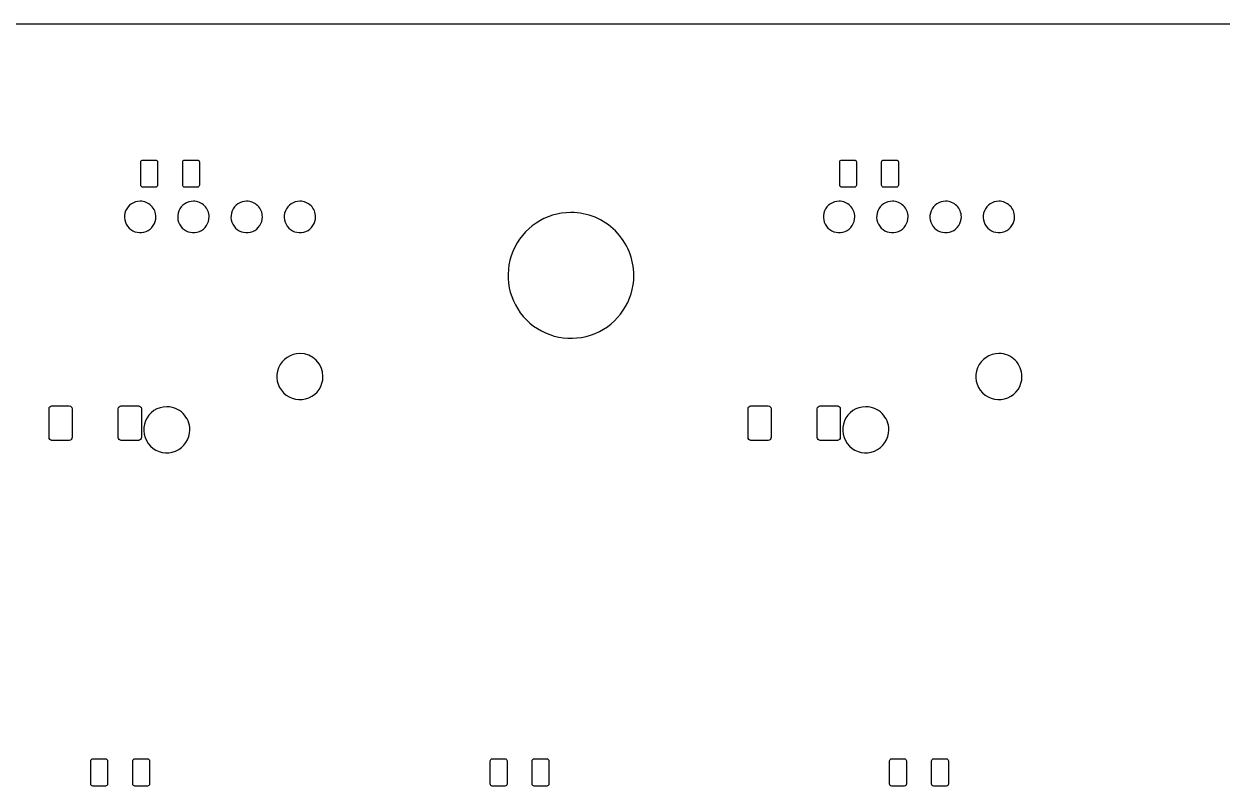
# Model space of a CAD drawing. Extents: x 0 to 449, y -141 to 0.
# Drawn here: x 127.2 to 184.3, y -36.4 to 0 of the extents above; entities that cross this region are included whole.
import ezdxf

# ---------------------------------------------------------------- set-up
doc = ezdxf.new("R2010")
doc.units = 0
doc.layers.get('0').update_dxf_attribs({"linetype": 'CONTINUOUS'})

msp = doc.modelspace()

# ---------------------------------------------------------------- linework, layer by layer
at = {"color": 7}
for p, q in [((0.024995, -0.024469), (449.28762, -0.024469)), ((132.76874, -6.618219), (132.77636, -6.579951)), ((132.76874, -7.718219), (132.76874, -6.618219)), ((132.77636, -6.579951), (132.79803, -6.547508)), ((132.79803, -6.547508), (132.83048, -6.525831)), ((132.83048, -6.525831), (132.86874, -6.518219)), ((132.86874, -6.518219), (133.46874, -6.518219)), ((133.46874, -6.518219), (133.50701, -6.525831)), ((133.50701, -6.525831), (133.53946, -6.547508)), ((133.53946, -6.547508), (133.56113, -6.579951)), ((133.56113, -6.579951), (133.56874, -6.618219)), ((133.56874, -6.618219), (133.56874, -7.718219)), ((134.76875, -6.618219), (134.77636, -6.579951)), ((134.76875, -7.718219), (134.76875, -6.618219)), ((134.77636, -6.579951), (134.79804, -6.547508)), ((134.79804, -6.547508), (134.83048, -6.525831)), ((134.83048, -6.525831), (134.86875, -6.518219)), ((134.86875, -6.518219), (135.46875, -6.518219)), ((135.46875, -6.518219), (135.50701, -6.525831)), ((135.50701, -6.525831), (135.53946, -6.547508)), ((135.53946, -6.547508), (135.56113, -6.579951)), ((135.56113, -6.579951), (135.56875, -6.618219)), ((135.56875, -6.618219), (135.56875, -7.718219)), ((166.10625, -6.618219), (166.11386, -6.579951)), ((166.10625, -7.718219), (166.10625, -6.618219)), ((166.11386, -6.579951), (166.13553, -6.547508)), ((166.13553, -6.547508), (166.16798, -6.525831)), ((166.16798, -6.525831), (166.20625, -6.518219)), ((166.20625, -6.518219), (166.80625, -6.518219)), ((166.80625, -6.518219), (166.84451, -6.525831)), ((166.84451, -6.525831), (166.87696, -6.547508)), ((166.87696, -6.547508), (166.89863, -6.579951)), ((166.89863, -6.579951), (166.90625, -6.618219)), ((166.90625, -6.618219), (166.90625, -7.718219)), ((168.10625, -6.618219), (168.11386, -6.579951)), ((168.10625, -7.718219), (168.10625, -6.618219)), ((168.11386, -6.579951), (168.13553, -6.547508)), ((168.13553, -6.547508), (168.16798, -6.525831)), ((168.16798, -6.525831), (168.20625, -6.518219)), ((168.20625, -6.518219), (168.80625, -6.518219)), ((168.80625, -6.518219), (168.84451, -6.525831)), ((168.84451, -6.525831), (168.87696, -6.547508)), ((168.87696, -6.547508), (168.89863, -6.579951)), ((168.89863, -6.579951), (168.90625, -6.618219)), ((168.90625, -6.618219), (168.90625, -7.718219)), ((132.77636, -7.756487), (132.76874, -7.718219)), ((132.79803, -7.78893), (132.77636, -7.756487)), ((132.83048, -7.810607), (132.79803, -7.78893)), ((132.86874, -7.818219), (132.83048, -7.810607)), ((133.46874, -7.818219), (132.86874, -7.818219)), ((133.50701, -7.810607), (133.46874, -7.818219)), ((133.53946, -7.78893), (133.50701, -7.810607)), ((133.56113, -7.756487), (133.53946, -7.78893)), ((133.56874, -7.718219), (133.56113, -7.756487)), ((134.77636, -7.756487), (134.76875, -7.718219)), ((134.79804, -7.78893), (134.77636, -7.756487)), ((134.83048, -7.810607), (134.79804, -7.78893)), ((134.86875, -7.818219), (134.83048, -7.810607)), ((135.46875, -7.818219), (134.86875, -7.818219)), ((135.50701, -7.810607), (135.46875, -7.818219)), ((135.53946, -7.78893), (135.50701, -7.810607)), ((135.56113, -7.756487), (135.53946, -7.78893)), ((135.56875, -7.718219), (135.56113, -7.756487)), ((166.11386, -7.756487), (166.10625, -7.718219)), ((166.13553, -7.78893), (166.11386, -7.756487)), ((166.16798, -7.810607), (166.13553, -7.78893)), ((166.20625, -7.818219), (166.16798, -7.810607)), ((166.80625, -7.818219), (166.20625, -7.818219)), ((166.84451, -7.810607), (166.80625, -7.818219)), ((166.87696, -7.78893), (166.84451, -7.810607)), ((166.89863, -7.756487), (166.87696, -7.78893)), ((166.90625, -7.718219), (166.89863, -7.756487)), ((168.11386, -7.756487), (168.10625, -7.718219)), ((168.13553, -7.78893), (168.11386, -7.756487)), ((168.16798, -7.810607), (168.13553, -7.78893)), ((168.20625, -7.818219), (168.16798, -7.810607)), ((168.80625, -7.818219), (168.20625, -7.818219)), ((168.84451, -7.810607), (168.80625, -7.818219)), ((168.87696, -7.78893), (168.84451, -7.810607)), ((168.89863, -7.756487), (168.87696, -7.78893)), ((168.90625, -7.718219), (168.89863, -7.756487)), ((132.739988, -8.48197), (132.739988, -8.48197)), ((135.279988, -8.48197), (135.279988, -8.48197)), ((137.819988, -8.48197), (137.819988, -8.48197)), ((140.359988, -8.48197), (140.359988, -8.48197)), ((166.077492, -8.48197), (166.077492, -8.48197)), ((168.617492, -8.48197), (168.617492, -8.48197)), ((171.157492, -8.48197), (171.157492, -8.48197)), ((173.697492, -8.48197), (173.697492, -8.48197)), ((153.28762, -9.02447), (153.28762, -9.02447)), ((140.359988, -15.75197), (140.359988, -15.75197)), ((173.697492, -15.75197), (173.697492, -15.75197)), ((128.43714, -18.289742), (128.48175, -18.259936)), ((128.48175, -18.259936), (128.53437, -18.249469)), ((128.53437, -18.249469), (129.35937, -18.249469)), ((129.35937, -18.249469), (129.41199, -18.259936)), ((129.41199, -18.259936), (129.4566, -18.289742)), ((131.73714, -18.289742), (131.78175, -18.259936)), ((131.78175, -18.259936), (131.83437, -18.249469)), ((131.83437, -18.249469), (132.65937, -18.249469)), ((132.65937, -18.249469), (132.71199, -18.259936)), ((132.71199, -18.259936), (132.7566, -18.289742)), ((161.77464, -18.289742), (161.81925, -18.259936)), ((161.81925, -18.259936), (161.87187, -18.249469)), ((161.87187, -18.249469), (162.69687, -18.249469)), ((162.69687, -18.249469), (162.74949, -18.259936)), ((162.74949, -18.259936), (162.7941, -18.289742)), ((165.07464, -18.289742), (165.11925, -18.259936)), ((165.11925, -18.259936), (165.17187, -18.249469)), ((165.17187, -18.249469), (165.99687, -18.249469)), ((165.99687, -18.249469), (166.04949, -18.259936)), ((166.04949, -18.259936), (166.0941, -18.289742)), ((128.39687, -18.386969), (128.40734, -18.33435)), ((128.39687, -19.761969), (128.39687, -18.386969)), ((128.40734, -18.33435), (128.43714, -18.289742)), ((129.4566, -18.289742), (129.4864, -18.33435)), ((129.4864, -18.33435), (129.49687, -18.386969)), ((129.49687, -18.386969), (129.49687, -19.761969)), ((131.69687, -18.386969), (131.70734, -18.33435)), ((131.69687, -19.761969), (131.69687, -18.386969)), ((131.70734, -18.33435), (131.73714, -18.289742)), ((132.7566, -18.289742), (132.7864, -18.33435)), ((132.7864, -18.33435), (132.79687, -18.386969)), ((132.79687, -18.386969), (132.79687, -19.761969)), ((134.009988, -18.29197), (134.009988, -18.29197)), ((161.73437, -18.386969), (161.74484, -18.33435)), ((161.73437, -19.761969), (161.73437, -18.386969)), ((161.74484, -18.33435), (161.77464, -18.289742)), ((162.7941, -18.289742), (162.8239, -18.33435)), ((162.8239, -18.33435), (162.83437, -18.386969)), ((162.83437, -18.386969), (162.83437, -19.761969)), ((165.03437, -18.386969), (165.04484, -18.33435)), ((165.03437, -19.761969), (165.03437, -18.386969)), ((165.04484, -18.33435), (165.07464, -18.289742)), ((166.0941, -18.289742), (166.1239, -18.33435)), ((166.1239, -18.33435), (166.13437, -18.386969)), ((166.13437, -18.386969), (166.13437, -19.761969)), ((167.347492, -18.29197), (167.347492, -18.29197)), ((128.40734, -19.814588), (128.39687, -19.761969)), ((128.43714, -19.859196), (128.40734, -19.814588)), ((128.48175, -19.889002), (128.43714, -19.859196)), ((128.53437, -19.899469), (128.48175, -19.889002)), ((129.35937, -19.899469), (128.53437, -19.899469)), ((129.41199, -19.889002), (129.35937, -19.899469)), ((129.4566, -19.859196), (129.41199, -19.889002)), ((129.4864, -19.814588), (129.4566, -19.859196)), ((129.49687, -19.761969), (129.4864, -19.814588)), ((131.70734, -19.814588), (131.69687, -19.761969)), ((131.73714, -19.859196), (131.70734, -19.814588)), ((131.78175, -19.889002), (131.73714, -19.859196)), ((131.83437, -19.899469), (131.78175, -19.889002)), ((132.65937, -19.899469), (131.83437, -19.899469)), ((132.71199, -19.889002), (132.65937, -19.899469)), ((132.7566, -19.859196), (132.71199, -19.889002)), ((132.7864, -19.814588), (132.7566, -19.859196)), ((132.79687, -19.761969), (132.7864, -19.814588)), ((161.74484, -19.814588), (161.73437, -19.761969)), ((161.77464, -19.859196), (161.74484, -19.814588)), ((161.81925, -19.889002), (161.77464, -19.859196)), ((161.87187, -19.899469), (161.81925, -19.889002)), ((162.69687, -19.899469), (161.87187, -19.899469)), ((162.74949, -19.889002), (162.69687, -19.899469)), ((162.7941, -19.859196), (162.74949, -19.889002)), ((162.8239, -19.814588), (162.7941, -19.859196)), ((162.83437, -19.761969), (162.8239, -19.814588)), ((165.04484, -19.814588), (165.03437, -19.761969)), ((165.07464, -19.859196), (165.04484, -19.814588)), ((165.11925, -19.889002), (165.07464, -19.859196)), ((165.17187, -19.899469), (165.11925, -19.889002)), ((165.99687, -19.899469), (165.17187, -19.899469)), ((166.04949, -19.889002), (165.99687, -19.899469)), ((166.0941, -19.859196), (166.04949, -19.889002)), ((166.1239, -19.814588), (166.0941, -19.859196)), ((166.13437, -19.761969), (166.1239, -19.814588)), ((130.38749, -35.193219), (130.39511, -35.154951)), ((130.38749, -36.293219), (130.38749, -35.193219)), ((130.39511, -35.154951), (130.41678, -35.122508)), ((130.41678, -35.122508), (130.44923, -35.100831)), ((130.44923, -35.100831), (130.48749, -35.093219)), ((130.48749, -35.093219), (131.08749, -35.093219)), ((131.08749, -35.093219), (131.12576, -35.100831)), ((131.12576, -35.100831), (131.15821, -35.122508)), ((131.15821, -35.122508), (131.17988, -35.154951)), ((131.17988, -35.154951), (131.18749, -35.193219)), ((131.18749, -35.193219), (131.18749, -36.293219)), ((132.3875, -35.193219), (132.39511, -35.154951)), ((132.3875, -36.293219), (132.3875, -35.193219)), ((132.39511, -35.154951), (132.41679, -35.122508)), ((132.41679, -35.122508), (132.44923, -35.100831)), ((132.44923, -35.100831), (132.4875, -35.093219)), ((132.4875, -35.093219), (133.0875, -35.093219)), ((133.0875, -35.093219), (133.12576, -35.100831)), ((133.12576, -35.100831), (133.15821, -35.122508)), ((133.15821, -35.122508), (133.17988, -35.154951)), ((133.17988, -35.154951), (133.1875, -35.193219)), ((133.1875, -35.193219), (133.1875, -36.293219)), ((149.43749, -35.193219), (149.44511, -35.154951)), ((149.43749, -36.293219), (149.43749, -35.193219)), ((149.44511, -35.154951), (149.46678, -35.122508)), ((149.46678, -35.122508), (149.49923, -35.100831)), ((149.49923, -35.100831), (149.53749, -35.093219)), ((149.53749, -35.093219), (150.13749, -35.093219)), ((150.13749, -35.093219), (150.17576, -35.100831)), ((150.17576, -35.100831), (150.20821, -35.122508)), ((150.20821, -35.122508), (150.22988, -35.154951)), ((150.22988, -35.154951), (150.23749, -35.193219)), ((150.23749, -35.193219), (150.23749, -36.293219)), ((151.4375, -35.193219), (151.44511, -35.154951)), ((151.4375, -36.293219), (151.4375, -35.193219)), ((151.44511, -35.154951), (151.46679, -35.122508)), ((151.46679, -35.122508), (151.49923, -35.100831)), ((151.49923, -35.100831), (151.5375, -35.093219)), ((151.5375, -35.093219), (152.1375, -35.093219)), ((152.1375, -35.093219), (152.17576, -35.100831)), ((152.17576, -35.100831), (152.20821, -35.122508)), ((152.20821, -35.122508), (152.22988, -35.154951)), ((152.22988, -35.154951), (152.2375, -35.193219)), ((152.2375, -35.193219), (152.2375, -36.293219)), ((168.48749, -35.193219), (168.49511, -35.154951)), ((168.48749, -36.293219), (168.48749, -35.193219)), ((168.49511, -35.154951), (168.51678, -35.122508)), ((168.51678, -35.122508), (168.54923, -35.100831)), ((168.54923, -35.100831), (168.58749, -35.093219)), ((168.58749, -35.093219), (169.18749, -35.093219)), ((169.18749, -35.093219), (169.22576, -35.100831)), ((169.22576, -35.100831), (169.25821, -35.122508)), ((169.25821, -35.122508), (169.27988, -35.154951)), ((169.27988, -35.154951), (169.28749, -35.193219)), ((169.28749, -35.193219), (169.28749, -36.293219)), ((170.4875, -35.193219), (170.49511, -35.154951)), ((170.4875, -36.293219), (170.4875, -35.193219)), ((170.49511, -35.154951), (170.51679, -35.122508)), ((170.51679, -35.122508), (170.54923, -35.100831)), ((170.54923, -35.100831), (170.5875, -35.093219)), ((170.5875, -35.093219), (171.1875, -35.093219)), ((171.1875, -35.093219), (171.22576, -35.100831)), ((171.22576, -35.100831), (171.25821, -35.122508)), ((171.25821, -35.122508), (171.27988, -35.154951)), ((171.27988, -35.154951), (171.2875, -35.193219)), ((171.2875, -35.193219), (171.2875, -36.293219)), ((130.39511, -36.331487), (130.38749, -36.293219)), ((130.41678, -36.36393), (130.39511, -36.331487)), ((130.44923, -36.385607), (130.41678, -36.36393)), ((130.48749, -36.393219), (130.44923, -36.385607)), ((131.08749, -36.393219), (130.48749, -36.393219)), ((131.12576, -36.385607), (131.08749, -36.393219)), ((131.15821, -36.36393), (131.12576, -36.385607)), ((131.17988, -36.331487), (131.15821, -36.36393)), ((131.18749, -36.293219), (131.17988, -36.331487)), ((132.39511, -36.331487), (132.3875, -36.293219)), ((132.41679, -36.36393), (132.39511, -36.331487)), ((132.44923, -36.385607), (132.41679, -36.36393)), ((132.4875, -36.393219), (132.44923, -36.385607)), ((133.0875, -36.393219), (132.4875, -36.393219)), ((133.12576, -36.385607), (133.0875, -36.393219)), ((133.15821, -36.36393), (133.12576, -36.385607)), ((133.17988, -36.331487), (133.15821, -36.36393)), ((133.1875, -36.293219), (133.17988, -36.331487)), ((149.44511, -36.331487), (149.43749, -36.293219)), ((149.46678, -36.36393), (149.44511, -36.331487)), ((149.49923, -36.385607), (149.46678, -36.36393)), ((149.53749, -36.393219), (149.49923, -36.385607)), ((150.13749, -36.393219), (149.53749, -36.393219)), ((150.17576, -36.385607), (150.13749, -36.393219)), ((150.20821, -36.36393), (150.17576, -36.385607)), ((150.22988, -36.331487), (150.20821, -36.36393)), ((150.23749, -36.293219), (150.22988, -36.331487)), ((151.44511, -36.331487), (151.4375, -36.293219)), ((151.46679, -36.36393), (151.44511, -36.331487)), ((151.49923, -36.385607), (151.46679, -36.36393)), ((151.5375, -36.393219), (151.49923, -36.385607)), ((152.1375, -36.393219), (151.5375, -36.393219)), ((152.17576, -36.385607), (152.1375, -36.393219)), ((152.20821, -36.36393), (152.17576, -36.385607)), ((152.22988, -36.331487), (152.20821, -36.36393)), ((152.2375, -36.293219), (152.22988, -36.331487)), ((168.49511, -36.331487), (168.48749, -36.293219)), ((168.51678, -36.36393), (168.49511, -36.331487)), ((168.54923, -36.385607), (168.51678, -36.36393)), ((168.58749, -36.393219), (168.54923, -36.385607)), ((169.18749, -36.393219), (168.58749, -36.393219)), ((169.22576, -36.385607), (169.18749, -36.393219)), ((169.25821, -36.36393), (169.22576, -36.385607)), ((169.27988, -36.331487), (169.25821, -36.36393)), ((169.28749, -36.293219), (169.27988, -36.331487)), ((170.49511, -36.331487), (170.4875, -36.293219)), ((170.51679, -36.36393), (170.49511, -36.331487)), ((170.54923, -36.385607), (170.51679, -36.36393)), ((170.5875, -36.393219), (170.54923, -36.385607)), ((171.1875, -36.393219), (170.5875, -36.393219)), ((171.22576, -36.385607), (171.1875, -36.393219)), ((171.25821, -36.36393), (171.22576, -36.385607)), ((171.27988, -36.331487), (171.25821, -36.36393)), ((171.2875, -36.293219), (171.27988, -36.331487))]:
    msp.add_line(p, q, dxfattribs=at)
for points in [[(132.739988, -8.48197), (132.436641, -8.48197), (132.163164, -8.664701), (132.047078, -8.944957)], [(133.270318, -8.701639), (133.129666, -8.560987), (132.9389, -8.48197), (132.739988, -8.48197)], [(135.279988, -8.48197), (134.976641, -8.48197), (134.703164, -8.664701), (134.587078, -8.944957)], [(135.810318, -8.701639), (135.669666, -8.560987), (135.4789, -8.48197), (135.279988, -8.48197)], [(137.819988, -8.48197), (137.516641, -8.48197), (137.243164, -8.664701), (137.127078, -8.944957)], [(138.350318, -8.701639), (138.209666, -8.560987), (138.0189, -8.48197), (137.819988, -8.48197)], [(140.359988, -8.48197), (140.056641, -8.48197), (139.783164, -8.664701), (139.667078, -8.944957)], [(140.890318, -8.701639), (140.749666, -8.560987), (140.5589, -8.48197), (140.359988, -8.48197)], [(166.077492, -8.48197), (165.774145, -8.48197), (165.500668, -8.664701), (165.384582, -8.944957)], [(166.607822, -8.701639), (166.46717, -8.560987), (166.276404, -8.48197), (166.077492, -8.48197)], [(168.617492, -8.48197), (168.314145, -8.48197), (168.040668, -8.664701), (167.924582, -8.944957)], [(169.147822, -8.701639), (169.00717, -8.560987), (168.816404, -8.48197), (168.617492, -8.48197)], [(171.157492, -8.48197), (170.854145, -8.48197), (170.580668, -8.664701), (170.464582, -8.944957)], [(171.687822, -8.701639), (171.54717, -8.560987), (171.356404, -8.48197), (171.157492, -8.48197)], [(173.697492, -8.48197), (173.394145, -8.48197), (173.120668, -8.664701), (173.004582, -8.944957)], [(174.227822, -8.701639), (174.08717, -8.560987), (173.896404, -8.48197), (173.697492, -8.48197)], [(132.047078, -8.944957), (131.930993, -9.225213), (131.995159, -9.547801), (132.209658, -9.7623)], [(133.489988, -9.23197), (133.489988, -9.033057), (133.41097, -8.842292), (133.270318, -8.701639)], [(134.587078, -8.944957), (134.470993, -9.225213), (134.535159, -9.547801), (134.749658, -9.7623)], [(136.029988, -9.23197), (136.029988, -9.033057), (135.95097, -8.842292), (135.810318, -8.701639)], [(137.127078, -8.944957), (137.010993, -9.225213), (137.075159, -9.547801), (137.289658, -9.7623)], [(138.569988, -9.23197), (138.569988, -9.033057), (138.49097, -8.842292), (138.350318, -8.701639)], [(139.667078, -8.944957), (139.550993, -9.225213), (139.615159, -9.547801), (139.829658, -9.7623)], [(141.109988, -9.23197), (141.109988, -9.033057), (141.03097, -8.842292), (140.890318, -8.701639)], [(153.28762, -9.02447), (152.074233, -9.02447), (150.980324, -9.755396), (150.515981, -10.876419)], [(155.40894, -9.903149), (154.846331, -9.34054), (154.083269, -9.02447), (153.28762, -9.02447)], [(165.384582, -8.944957), (165.268497, -9.225213), (165.332663, -9.547801), (165.547162, -9.7623)], [(166.827492, -9.23197), (166.827492, -9.033057), (166.748474, -8.842292), (166.607822, -8.701639)], [(167.924582, -8.944957), (167.808497, -9.225213), (167.872663, -9.547801), (168.087162, -9.7623)], [(169.367492, -9.23197), (169.367492, -9.033057), (169.288474, -8.842292), (169.147822, -8.701639)], [(170.464582, -8.944957), (170.348497, -9.225213), (170.412663, -9.547801), (170.627162, -9.7623)], [(171.907492, -9.23197), (171.907492, -9.033057), (171.828474, -8.842292), (171.687822, -8.701639)], [(173.004582, -8.944957), (172.888497, -9.225213), (172.952663, -9.547801), (173.167162, -9.7623)], [(174.447492, -9.23197), (174.447492, -9.033057), (174.368474, -8.842292), (174.227822, -8.701639)], [(133.027001, -9.924879), (133.307256, -9.808793), (133.489988, -9.535316), (133.489988, -9.23197)], [(135.567001, -9.924879), (135.847256, -9.808793), (136.029988, -9.535316), (136.029988, -9.23197)], [(138.107001, -9.924879), (138.387256, -9.808793), (138.569988, -9.535316), (138.569988, -9.23197)], [(140.647001, -9.924879), (140.927256, -9.808793), (141.109988, -9.535316), (141.109988, -9.23197)], [(166.364505, -9.924879), (166.64476, -9.808793), (166.827492, -9.535316), (166.827492, -9.23197)], [(168.904505, -9.924879), (169.18476, -9.808793), (169.367492, -9.535316), (169.367492, -9.23197)], [(171.444505, -9.924879), (171.72476, -9.808793), (171.907492, -9.535316), (171.907492, -9.23197)], [(173.984505, -9.924879), (174.26476, -9.808793), (174.447492, -9.535316), (174.447492, -9.23197)], [(132.209658, -9.7623), (132.424156, -9.976798), (132.746745, -10.040965), (133.027001, -9.924879)], [(134.749658, -9.7623), (134.964156, -9.976798), (135.286745, -10.040965), (135.567001, -9.924879)], [(137.289658, -9.7623), (137.504156, -9.976798), (137.826745, -10.040965), (138.107001, -9.924879)], [(139.829658, -9.7623), (140.044156, -9.976798), (140.366745, -10.040965), (140.647001, -9.924879)], [(156.28762, -12.02447), (156.28762, -11.22882), (155.971549, -10.465758), (155.40894, -9.903149)], [(165.547162, -9.7623), (165.76166, -9.976798), (166.084249, -10.040965), (166.364505, -9.924879)], [(168.087162, -9.7623), (168.30166, -9.976798), (168.624249, -10.040965), (168.904505, -9.924879)], [(170.627162, -9.7623), (170.84166, -9.976798), (171.164249, -10.040965), (171.444505, -9.924879)], [(173.167162, -9.7623), (173.38166, -9.976798), (173.704249, -10.040965), (173.984505, -9.924879)], [(150.515981, -10.876419), (150.051638, -11.997442), (150.308306, -13.287796), (151.1663, -14.14579)], [(154.43567, -14.796108), (155.556693, -14.331765), (156.28762, -13.237856), (156.28762, -12.02447)], [(151.1663, -14.14579), (152.024294, -15.003784), (153.314647, -15.260451), (154.43567, -14.796108)], [(140.359988, -15.75197), (139.91508, -15.75197), (139.51398, -16.019976), (139.343721, -16.431018)], [(141.459988, -16.85197), (141.459988, -16.244456), (140.967501, -15.75197), (140.359988, -15.75197)], [(173.697492, -15.75197), (173.252584, -15.75197), (172.851484, -16.019976), (172.681225, -16.431018)], [(174.475309, -16.074152), (174.269019, -15.867862), (173.98923, -15.75197), (173.697492, -15.75197)], [(139.343721, -16.431018), (139.173461, -16.84206), (139.267573, -17.315189), (139.582171, -17.629787)], [(172.681225, -16.431018), (172.510965, -16.84206), (172.605077, -17.315189), (172.919675, -17.629787)], [(174.797492, -16.85197), (174.797492, -16.560231), (174.681599, -16.280442), (174.475309, -16.074152)], [(140.78094, -17.868237), (141.191982, -17.697978), (141.459988, -17.296878), (141.459988, -16.85197)], [(174.118444, -17.868237), (174.529486, -17.697978), (174.797492, -17.296878), (174.797492, -16.85197)], [(139.582171, -17.629787), (139.896768, -17.944385), (140.369898, -18.038496), (140.78094, -17.868237)], [(172.919675, -17.629787), (173.234272, -17.944385), (173.707402, -18.038496), (174.118444, -17.868237)], [(134.009988, -18.29197), (133.56508, -18.29197), (133.16398, -18.559976), (132.993721, -18.971018)], [(134.787805, -18.614152), (134.581515, -18.407862), (134.301726, -18.29197), (134.009988, -18.29197)], [(135.109988, -19.39197), (135.109988, -19.100231), (134.994095, -18.820442), (134.787805, -18.614152)], [(167.347492, -18.29197), (166.902584, -18.29197), (166.501484, -18.559976), (166.331225, -18.971018)], [(168.125309, -18.614152), (167.919019, -18.407862), (167.63923, -18.29197), (167.347492, -18.29197)], [(168.447492, -19.39197), (168.447492, -19.100231), (168.331599, -18.820442), (168.125309, -18.614152)], [(132.993721, -18.971018), (132.823461, -19.38206), (132.917573, -19.855189), (133.232171, -20.169787)], [(134.43094, -20.408237), (134.841982, -20.237978), (135.109988, -19.836878), (135.109988, -19.39197)], [(166.331225, -18.971018), (166.160965, -19.38206), (166.255077, -19.855189), (166.569675, -20.169787)], [(167.768444, -20.408237), (168.179486, -20.237978), (168.447492, -19.836878), (168.447492, -19.39197)], [(133.232171, -20.169787), (133.546768, -20.484385), (134.019898, -20.578496), (134.43094, -20.408237)], [(166.569675, -20.169787), (166.884272, -20.484385), (167.357402, -20.578496), (167.768444, -20.408237)]]:
    msp.add_open_spline(points, degree=3, dxfattribs=at)

doc.saveas('drawing.dxf')
